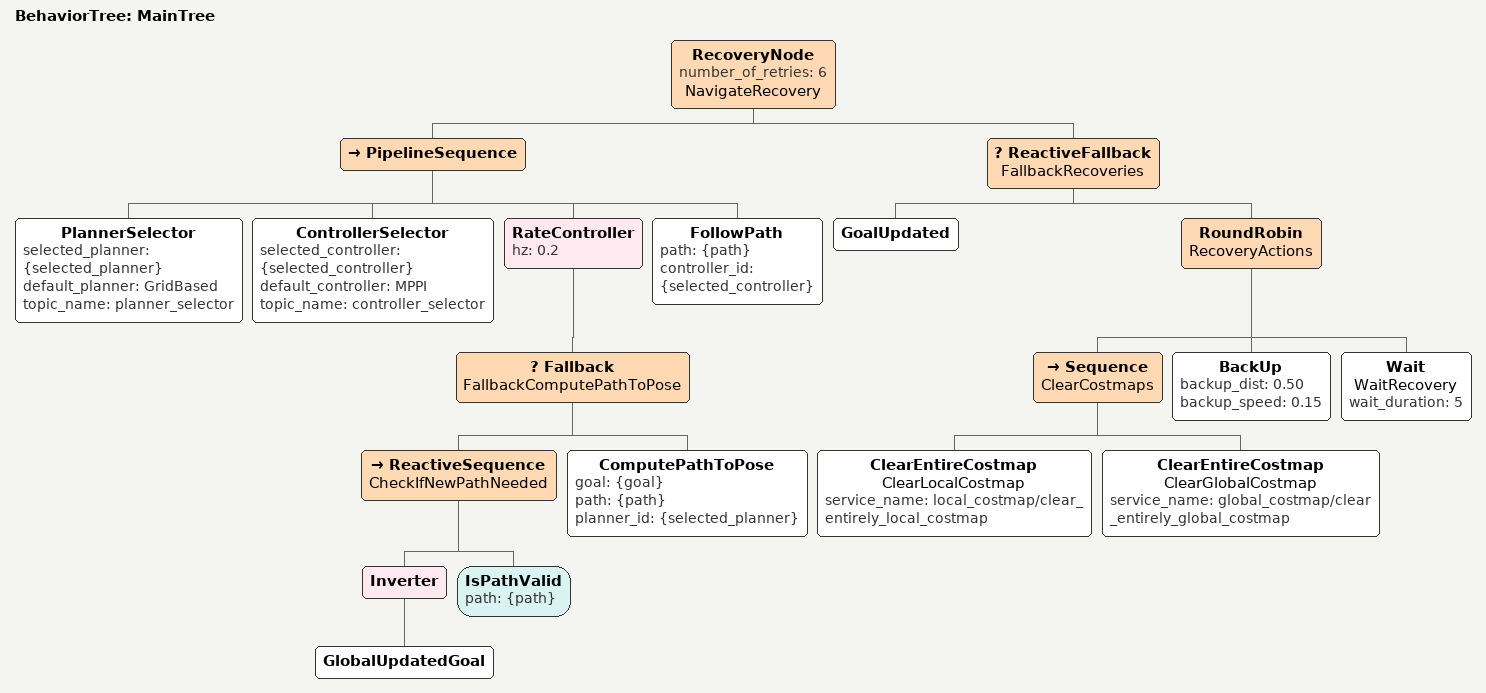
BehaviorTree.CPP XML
<root main_tree_to_execute="MainTree">
  <BehaviorTree ID="MainTree">
    <RecoveryNode number_of_retries="6" name="NavigateRecovery">
      <PipelineSequence>
        <PlannerSelector selected_planner="{selected_planner}" default_planner="GridBased"
          topic_name="planner_selector" />
        <ControllerSelector selected_controller="{selected_controller}" default_controller="MPPI"
          topic_name="controller_selector" />

        <RateController hz="0.2">
          <Fallback name="FallbackComputePathToPose">
            <ReactiveSequence name="CheckIfNewPathNeeded">
              <Inverter>
                <GlobalUpdatedGoal />
              </Inverter>
              <IsPathValid path="{path}" />
            </ReactiveSequence>
            <ComputePathToPose goal="{goal}" path="{path}" planner_id="{selected_planner}" />
          </Fallback>
        </RateController>
        <FollowPath path="{path}" controller_id="{selected_controller}" />
      </PipelineSequence>

      <ReactiveFallback name="FallbackRecoveries">
        <GoalUpdated />
        <RoundRobin name="RecoveryActions">
          <Sequence name="ClearCostmaps">
            <ClearEntireCostmap name="ClearLocalCostmap"  service_name="local_costmap/clear_entirely_local_costmap" />
            <ClearEntireCostmap name="ClearGlobalCostmap" service_name="global_costmap/clear_entirely_global_costmap" />
          </Sequence>
          <BackUp backup_dist="0.50" backup_speed="0.15" />
          <Wait name="WaitRecovery" wait_duration="5" />
        </RoundRobin>
      </ReactiveFallback>
    </RecoveryNode>
  </BehaviorTree>
</root>
